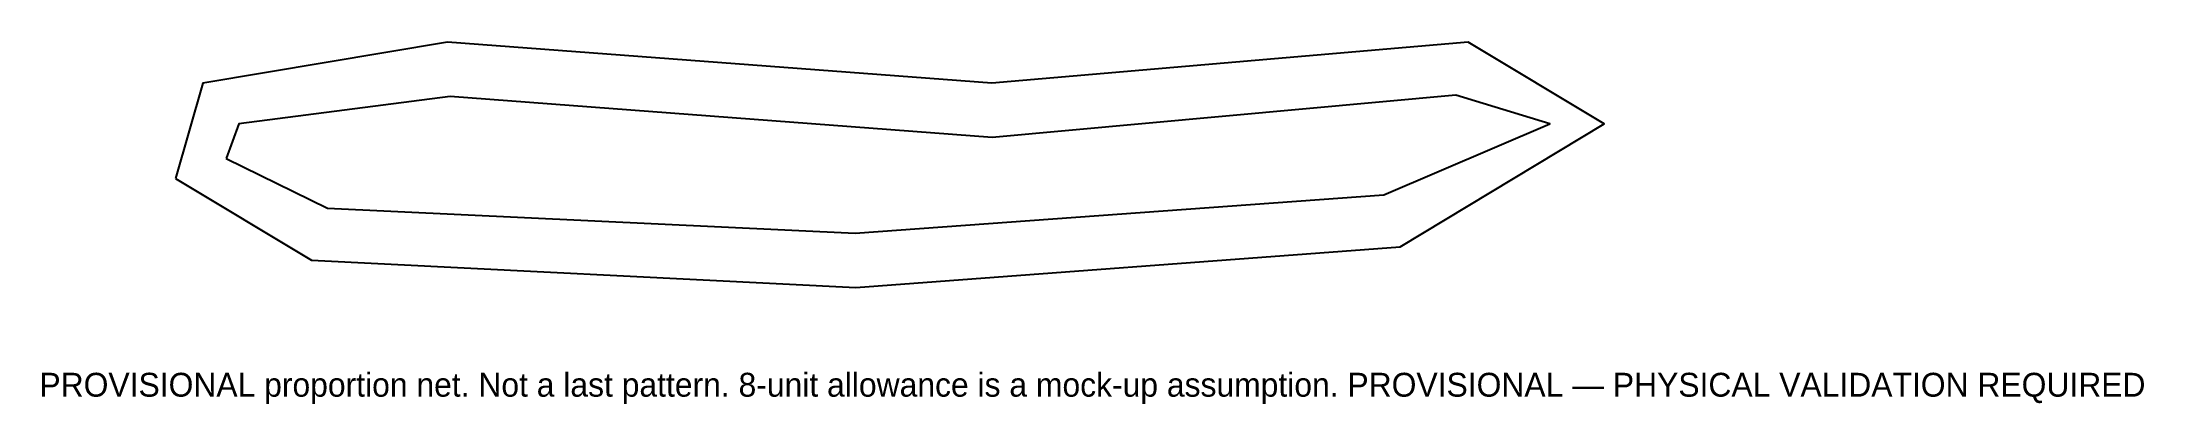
# Model space of a CAD drawing. Header units: millimetres. Extents: x 0 to 309, y -13 to 40.
import ezdxf

# ---------------------------------------------------------------- set-up
doc = ezdxf.new("R2010")
doc.units = ezdxf.units.MM

msp = doc.modelspace()

# ---------------------------------------------------------------- linework, layer by layer
at = {"layer": 'ALLOWANCE_ASSUMPTION'}
msp.add_lwpolyline([(27.441, 22.938), (42.327, 15.654), (119.9, 11.999), (197.578, 17.624), (222, 28), (208.196, 32.206), (140.043, 26), (60.361, 32.008), (29.328, 28.032)], close=True, dxfattribs=at)
at = {"layer": 'NET'}
msp.add_lwpolyline([(20, 20), (40, 8), (120, 4), (200, 10), (230, 28), (210, 40), (140, 34), (60, 40), (24, 34)], close=True, dxfattribs=at)

# ---------------------------------------------------------------- texts
at = {"layer": 'NOTE'}
msp.add_text('PROVISIONAL proportion net. Not a last pattern. 8-unit allowance is a mock-up assumption. PROVISIONAL — PHYSICAL VALIDATION REQUIRED', height=3.5, dxfattribs=at).set_placement((0, -12))

doc.saveas('drawing.dxf')
